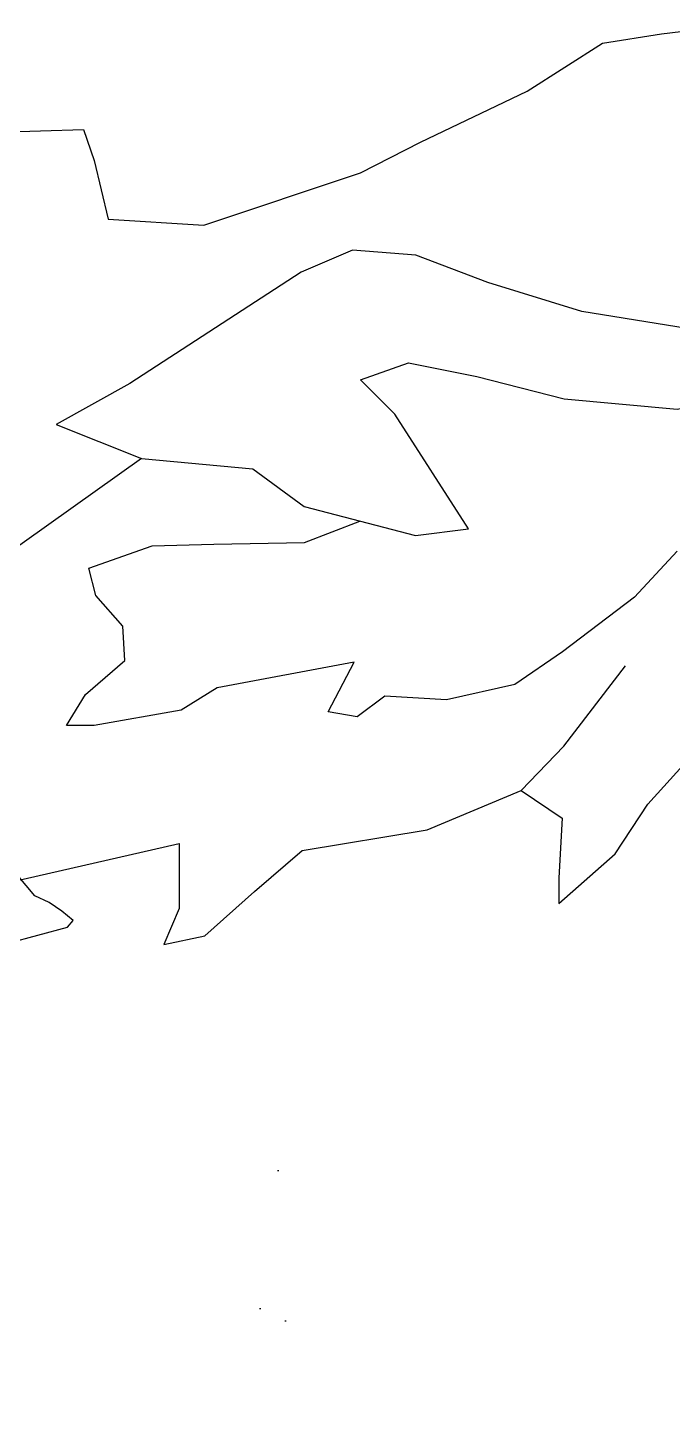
# Model space of a CAD drawing. Header units: millimetres. Extents: x 604785 to 1211550, y 1310998 to 2622648.
# Drawn here: x 605114.585 to 605114.934, y 1311075.544 to 1311076.299 of the extents above; entities that cross this region are included whole.
import ezdxf

# ---------------------------------------------------------------- set-up
doc = ezdxf.new("R2010")
doc.units = ezdxf.units.MM
doc.layers.add('elenarbi-free_blocks', color=7, linetype='Continuous')

# ---------------------------------------------------------------- blocks, each defined once
blk = doc.blocks.new('A$C20C8591F')
at = {"layer": 'elenarbi-free_blocks', "color": 84}
for p, q in [((7.791, 9.651), (8.162, 9.696)), ((6.812, 9.235), (7.363, 9.583)), ((7.363, 9.583), (7.791, 9.651)), ((6.035, 8.864), (6.812, 9.235)), ((2.487, 8.921), (3.578, 8.954)), ((3.578, 8.954), (3.657, 8.73)), ((5.597, 8.639), (6.035, 8.864)), ((3.657, 8.73), (3.758, 8.302)), ((4.456, 8.257), (5.597, 8.639)), ((3.758, 8.302), (4.456, 8.257))]:
    blk.add_line(p, q, dxfattribs=at)
for points in [[(8.52, 7.417), (7.211, 7.629), (6.525, 7.84), (6.001, 8.04), (5.54, 8.077), (5.166, 7.915), (3.916, 7.105), (3.38, 6.806), (4.003, 6.557), (4.814, 6.482), (5.188, 6.208), (5.998, 5.997), (6.385, 6.046), (5.849, 6.881), (5.599, 7.13), (5.948, 7.254), (6.447, 7.155), (7.083, 6.993), (7.906, 6.918), (8.853, 7.117), (9.635, 7.705)], [(7.907, 5.883), (7.595, 5.547), (7.071, 5.148), (6.722, 4.912), (6.224, 4.8), (6.224, 4.8), (5.775, 4.825), (5.575, 4.675), (5.363, 4.713), (5.551, 5.074), (5.551, 5.074), (4.553, 4.887), (4.291, 4.725), (3.656, 4.613), (3.456, 4.613), (3.593, 4.837), (3.88, 5.086), (3.867, 5.335), (3.668, 5.559), (3.618, 5.759), (4.079, 5.921), (4.528, 5.933), (5.189, 5.946), (5.593, 6.102)]]:
    blk.add_lwpolyline(points, dxfattribs=at)
at = {"layer": 'elenarbi-free_blocks', "color": 90}
for points in [[(6.77, 4.138), (7.069, 3.938), (7.044, 3.502), (7.044, 3.316), (7.455, 3.677), (7.692, 4.038), (8.855, 5.325), (9.615, 6.022), (9.989, 6.62), (10.37, 7.247)], [(4.003, 6.557), (2.808, 5.709)], [(2.967, 3.453), (4.276, 3.752), (4.276, 3.278), (4.164, 3.017), (4.463, 3.079), (4.825, 3.403), (5.174, 3.702), (6.084, 3.851), (6.77, 4.138), (7.081, 4.461), (7.53, 5.047)]]:
    blk.add_lwpolyline(points, dxfattribs=at)
blk = doc.blocks.new('A$C69433AA9')
at = {"layer": 'elenarbi-free_blocks', "color": 82}
blk.add_lwpolyline([(20.894, 8.501), (21.693, 7.602), (23.279, 6.269), (24.701, 5.609), (25.552, 5.279), (26.402, 5.089), (27.253, 4.975), (27.812, 5.013), (29.107, 5.051), (29.577, 5.14), (30.442, 5.371), (30.523, 5.467), (30.36, 5.605), (30.172, 5.731), (29.966, 5.827), (29.46, 6.431), (28.822, 7.406), (28.239, 7.975), (27.026, 8.944), (26.285, 9.536), (25.595, 9.802), (25.452, 9.802)], dxfattribs=at)

msp = doc.modelspace()

# ---------------------------------------------------------------- hatches: boundary and pattern name
h = msp.add_hatch()
h.set_pattern_fill('AR-SAND', color=83, scale=0.247914, style=0)
h.set_pattern_definition([(37.5, (443696.9102, 1001407.98424), (-0.01561694993, 0.4776870328), [0, -0.37682963097, 0, -0.42145419254, 0, -0.4028606252]), (7.5, (443696.9102, 1001407.98424), (0.4387528308, 0.6996501713), [0, -0.20328966934, 0, -0.33964249634, 0, -0.13015497122]), (327.5, (443696.60527, 1001407.98424), (0.7720400846, 0.0014029599), [0, -0.12395711545, 0, -0.44624561563, 0, -0.58259844262]), (317.5, (443696.6053, 1001407.98424), (0.7452615652, 0.2175882627), [0, -0.06197855773, 0, -0.29253879247, 0, -0.3346842117])])
h.paths.add_polyline_path([(605118.40976, 1311075.81345), (605112.49927, 1311075.81345), (605112.49927, 1311075.11056), (605118.40976, 1311075.11056)])

# ---------------------------------------------------------------- block references
for name, p, xscale, yscale, zscale in [('A$C20C8591F', (605114.34854, 1311075.57808), 0.0743742692273158, 0.0743742692273158, 0.0743742692273158), ('A$C69433AA9', (605113.47404, 1311075.61208), 0.03718713462861212, 0.03718713462861212, 0.03718713462861212)]:
    msp.add_blockref(name, p, dxfattribs=dict(xscale=xscale, yscale=yscale, zscale=zscale))

doc.saveas('drawing.dxf')
